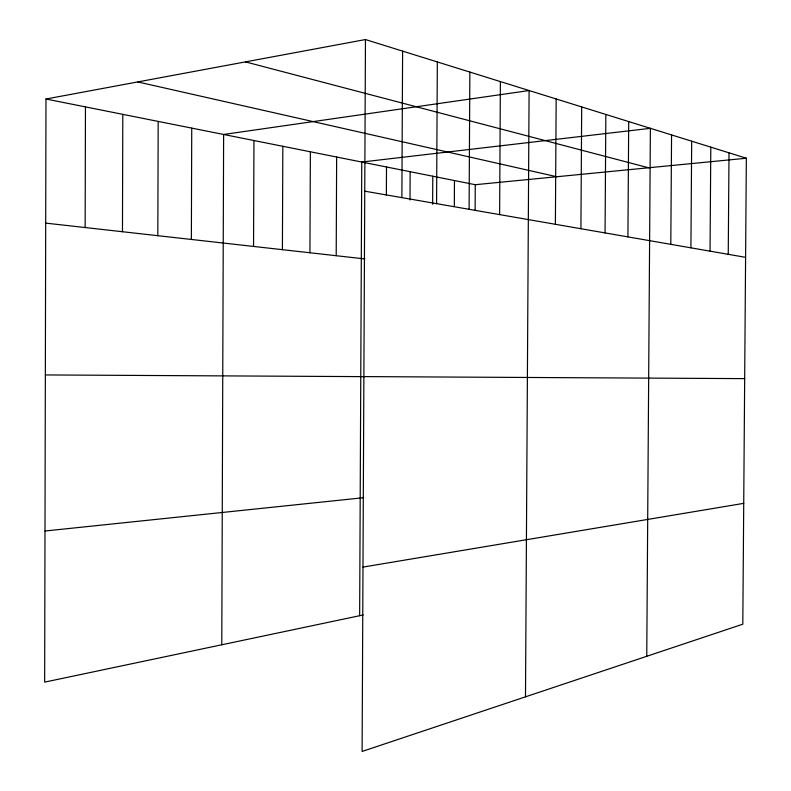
<?xml version="1.0" encoding="UTF-8"?>
<svg xmlns="http://www.w3.org/2000/svg" width="791" height="791" viewBox="0 0 791 791"><rect width="100%" height="100%" fill="white"/><g stroke="black" fill="none" stroke-linecap="round" stroke-linejoin="round"><path stroke-width="1.19" d="M365.462 39.55L362.11 751.45L742.808 624.188L746.348 158.23L365.462 39.55L45.977 99.013L44.652 682.129L363.168 614.973M85.151 227.541L85.458 106.894M122.467 231.733L122.803 114.349M157.824 235.698L158.18 121.409M191.363 239.455L191.738 128.112M221.777 644.784L223.626 134.47L529.1 90.54L525.491 696.831M253.545 246.436L253.951 140.531M282.407 249.669L282.832 146.295M309.934 252.764L310.369 151.783M336.205 255.711L336.65 157.033M359.648 615.714L361.764 162.046L650.38 128.33L646.751 656.303M386.364 195.159L386.502 166.98M401.877 197.631L402.609 51.128M410.005 199.994L410.153 171.706M432.637 204.276L432.786 176.225M436.583 203.653L437.324 61.945M454.331 206.322L454.469 180.556M469.103 209.308L469.854 72.08M475.124 210.307L475.262 184.699L45.977 99.013M499.625 214.608L500.387 81.592M555.391 224.288L556.162 98.974M580.92 228.728L581.692 106.923M605.066 232.92L605.837 114.448M627.925 236.895L628.697 121.577M670.798 244.34L671.569 134.925M690.919 247.83L691.68 141.194M710.041 251.152L710.802 147.156M728.244 254.316L729.005 152.831M362.98 567.088L743.728 503.353M44.998 531.008L363.722 497.687M475.262 184.699L746.348 158.23M363.88 376.595L744.677 378.622M45.344 374.944L364.473 376.635M45.69 223.111L364.849 258.924M364.75 191.175L745.597 257.332M137.782 81.928L556.815 176.739M245.447 61.886L648.61 167.781"/></g></svg>
